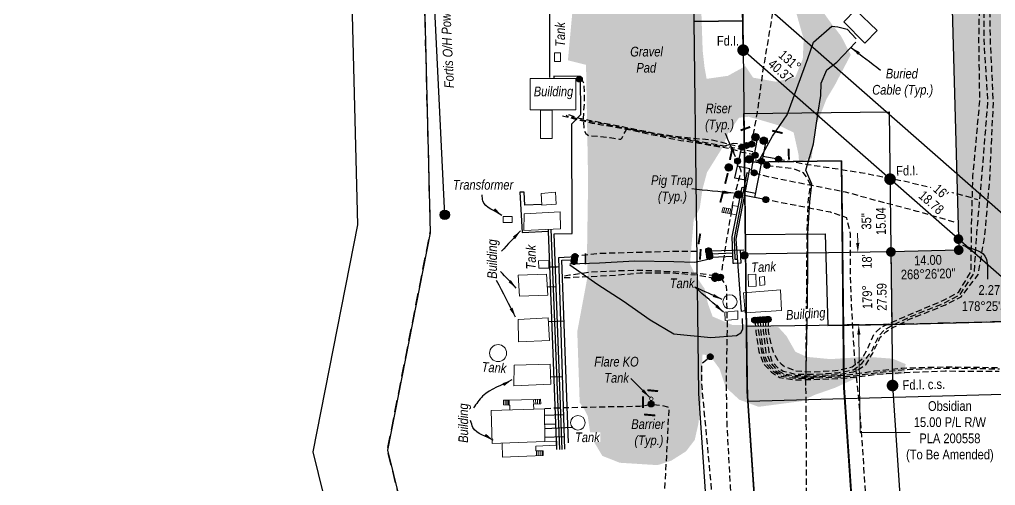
# Model space of a CAD drawing. Extents: x 622919 to 628952, y 5840458 to 5844880.
# Drawn here: x 623003 to 624010, y 5841657 to 5842138 of the extents above; entities that cross this region are included whole.
import ezdxf
from ezdxf.enums import TextEntityAlignment as Align

# ---------------------------------------------------------------- set-up
doc = ezdxf.new("R2010")
doc.units = 0
doc.header["$LTSCALE"] = 5
doc.header["$PDSIZE"] = 0.5
for name, pattern in [('0', [1, 1, 0]), ('foc-ACCESSROAD', [3.75, 2.5, -1.25]), ('POWERLINE5', [7.8, 2.4, -0.6, 0.6, -0.6, 0.6, -0.6, 2.4]), ('UG_PIPE', [1.875, 1.25, -0.625])]:
    doc.linetypes.add(name, pattern=pattern)
doc.layers.get('Defpoints').update_dxf_attribs({"color": 9})
for name, color, linetype in [('AS-CABLE', 224, 'foc-CABLE'), ('AS-PIPE-UG', 44, 'UG_PIPE'), ('AS-PIPE-UG-T', 44, 'Continuous'), ('AS-POWER', 104, 'foc-POWER'), ('AS-POWER-EXISTING', 72, 'POWERLINE5'), ('AS-POWER-T', 104, 'Continuous'), ('AS-ROADS', 254, 'Continuous'), ('AS-SYMBOL', 7, 'Continuous'), ('C-RW', 13, 'Continuous'), ('C-WS', 13, 'foc-ACCESSROAD'), ('L-BD', 7, 'Continuous'), ('L-BD1', 253, 'Continuous'), ('L-MON', 1, 'Continuous'), ('L-MON-T', 1, 'Continuous'), ('P-PROPOSED', 10, 'Continuous'), ('P-PROPOSED-H', 21, 'Continuous')]:
    doc.layers.add(name, color=color, linetype=linetype)
for name, color, linetype, lineweight in [('AS-GENERAL', 48, 'Continuous', 18), ('C-RW-T', 13, 'Continuous', 9), ('T-TEXT', 48, 'Continuous', 18)]:
    doc.layers.add(name, color=color, linetype=linetype, lineweight=lineweight)
doc.layers.add('AS-PIPE-AG', color=7, linetype='Continuous', true_color=0x7d00fa)
doc.styles.add('80CG', font='ARIALN.TTF', dxfattribs={"height": 10})
doc.styles.add('80L', font='ARIALN.TTF', dxfattribs={"height": 10})
doc.styles.add('foc-LtypeFont', font='ARIALN.TTF', dxfattribs={"height": 7.35})
doc.linetypes.add('foc-CABLE', pattern='A,2,-1,["C",foc-LtypeFont,S=0.2,R=0,X=-0.625,Y=-0.75],-1.24,8', length=12.24)
doc.linetypes.add('foc-POWER', pattern='A,6,-1,["P",foc-LtypeFont,S=0.2,R=0,X=-0.625,Y=-0.75],-1.24,4', length=12.24)
doc.dimstyles.new('Compass 5 000', dxfattribs={"dimscale": 5, "dimtxt": 9, "dimasz": 2, "dimexe": 0.2, "dimexo": 0.0625, "dimgap": 0.5, "dimtad": 0, "dimtih": 1, "dimtoh": 1, "dimzin": 0, "dimdsep": 46, "dimtxsty": '80CG', "dimcen": 0.1, "dimse1": 1, "dimse2": 1, "dimclrd": 256, "dimclrt": 256, "dimaunit": 1, "dimadec": 4, "dimazin": 0, "dimtfac": 0.06, "dimtofl": 0, "dimtmove": 0, "dimatfit": 1, "dimfxl": 0.2, "dimtolj": 1, "dimtzin": 0, "dimlwd": -1, "dimarcsym": 0})

# ---------------------------------------------------------------- blocks, each defined once
blk = doc.blocks.new('POWERPOLE')
h = blk.add_hatch(color=255)
edge = h.paths.add_edge_path()
edge.add_arc((0, 0), 0.96, 0, 360)
at = {"linetype": 'Continuous'}
for p, q in [((0.68, -0.68), (-0.68, 0.68)), ((-0.68, -0.68), (0.68, 0.68))]:
    blk.add_line(p, q, dxfattribs=at)
blk.add_circle((0, 0), 0.96, dxfattribs=at)
blk = doc.blocks.new('*D88')
at = {"layer": 'C-RW-T', "transparency": 16777216}
for p, q in [((623415, 5841603.2), (623458.4, 5841613.9)), ((623322.8, 5841580.5), (623313.1, 5841578.1))]:
    blk.add_line(p, q, dxfattribs=at)
for points in [[(623414.6, 5841604.8), (623415.4, 5841601.6), (623405.3, 5841600.8)], [(623322.4, 5841582.1), (623323.2, 5841578.8), (623332.5, 5841582.9)]]:
    blk.add_solid(points, dxfattribs=at)
at = {"layer": 'Defpoints', "color": 0, "transparency": 16777216}
for p in [(623400.8, 5841619.1), (623328, 5841601.2), (623332.5, 5841582.9)]:
    blk.add_point(p, dxfattribs=at)
at = {"layer": 'C-RW-T', "transparency": 16777216, "insert": (623497.5, 5841613.9), "char_height": 10, "attachment_point": 5, "style": '80CG'}
blk.add_mtext('\\A1;Obsidian\\P15.00 P/L R/W\\PPlan 892 3292\\PPLA 890473', dxfattribs=at)
blk = doc.blocks.new('PIG')
h = blk.add_hatch(color=255)
h.dxf.hatch_style = 1
edge = h.paths.add_edge_path()
edge.add_arc((0, 0), 0.85, 0, 360)
at = {"layer": 'AS-SYMBOL'}
h = blk.add_hatch(color=13, dxfattribs=at)
h.dxf.hatch_style = 1
h.paths.add_polyline_path([(-0.1, 0, 1), (-0.55, 0, 1)])
h = blk.add_hatch(color=13, dxfattribs=at)
h.dxf.hatch_style = 1
h.paths.add_polyline_path([(0.1, 0, 1), (0.55, 0, 1)])
at = {"layer": 'AS-SYMBOL', "color": 13}
for centre, radius in [((0, 0), 0.75), ((-0.33, 0), 0.225), ((0.33, 0), 0.225)]:
    blk.add_circle(centre, radius, dxfattribs=at)
blk = doc.blocks.new('RISER')
h = blk.add_hatch(color=255)
h.dxf.hatch_style = 1
edge = h.paths.add_edge_path()
edge.add_arc((0, 0), 0.7, 0, 360)
blk.add_hatch(color=13).paths.add_polyline_path([(0.58, -0.15), (-0.58, -0.15, 0.774597)])
at = {"color": 13}
blk.add_line((-0.58, -0.15), (0.58, -0.15), dxfattribs=at)
blk.add_circle((0, 0), 0.6, dxfattribs=at)
blk = doc.blocks.new('fdia')
at = {"color": 255, "const_width": 1}
blk.add_lwpolyline([(-0.5, 0, 1), (0.5, 0, 1)], format="xyb", close=True, dxfattribs=at)
blk = doc.blocks.new('Fdiaa')
blk.add_blockref('fdia', (0, 0))
blk = doc.blocks.new('fdib')
at = {"color": 1, "const_width": 1.6}
blk.add_lwpolyline([(-0.4, 0, 1), (0.4, 0, 1)], format="xyb", close=True, dxfattribs=at)
at = {"color": 1}
blk.add_circle((0, 0), 0.8, dxfattribs=at)
blk = doc.blocks.new('Fdibb')
blk.add_blockref('fdib', (0, 0))
blk = doc.blocks.new('fdicc')
for name in ['Fdibb', 'Fdiaa']:
    blk.add_blockref(name, (0, 0))
blk = doc.blocks.new('FDI')
blk.add_blockref('fdicc', (0, 0))
blk = doc.blocks.new('PLIA')
at = {"color": 255, "const_width": 1}
blk.add_lwpolyline([(-0.5, 0, 1), (0.5, 0, 1)], format="xyb", close=True, dxfattribs=at)
blk = doc.blocks.new('PLIAA')
blk.add_blockref('PLIA', (0, 0))
blk = doc.blocks.new('PLIB')
at = {"color": 1}
blk.add_circle((0, 0), 0.8, dxfattribs=at)
blk = doc.blocks.new('PLIBB')
blk.add_blockref('PLIB', (0, 0))
blk = doc.blocks.new('PLICC')
for name in ['PLIAA', 'PLIBB']:
    blk.add_blockref(name, (0, 0))
blk = doc.blocks.new('PLI')
blk.add_blockref('PLICC', (0, 0))

msp = doc.modelspace()

# ---------------------------------------------------------------- hatches: boundary and pattern name
at = {"layer": 'AS-ROADS'}
h = msp.add_hatch(color=256, dxfattribs=at)
h.dxf.hatch_style = 1
h.paths.add_polyline_path([(623712.231, 5841980.343), (623720.96, 5841994.365), (623728.13, 5842005.895), (623734.053, 5842020.852), (623745.247, 5842036.856), (623755.222, 5842037.791), (623769.873, 5842033.74), (623786.707, 5842028.755), (623801.67, 5842021.588), (623806.658, 5841999.152), (623807.281, 5841991.673), (623820.374, 5841994.789), (623822.244, 5842014.421), (623825.985, 5842031.559), (623835.649, 5842056.176), (623844.066, 5842070.199), (623860.641, 5842101.747), (623850.665, 5842121.067), (623841.002, 5842133.531), (623830.715, 5842147.865), (623826.35, 5842162.822), (623816.063, 5842175.598), (623782.055, 5842219.31), (623769.274, 5842242.058), (623739.347, 5842264.494), (623723.137, 5842278.205), (623672.578, 5842353.109), (623619.539, 5842434.546), (623528.457, 5842554.648), (623499.623, 5842546.754), (623581.405, 5842449.526), (623641.907, 5842355.992), (623664.168, 5842293.108), (623672.878, 5842250.54), (623676.749, 5842217.164), (623672.394, 5842183.787), (623650.282, 5842165.368), (623627.262, 5842154.323), (623605.163, 5842150.641), (623584.292, 5842150.334), (623573.549, 5842149.107), (623568.638, 5842096.028), (623587.361, 5842091.426), (623589.504, 5841971.651), (623588.34, 5841894.306), (623588.955, 5841873.103), (623578.316, 5841816.085), (623580.805, 5841742.727), (623585.248, 5841736.355), (623589.111, 5841728.824), (623592.07, 5841708.266), (623604.152, 5841687.827), (623622.121, 5841680.704), (623661.156, 5841678.227), (623675.407, 5841682.872), (623690.588, 5841692.472), (623699.572, 5841704.24), (623703.29, 5841720.653), (623706.697, 5841749.454), (623707.007, 5841777.015), (623707.627, 5841792.499), (623715.181, 5841791.275), (623725.094, 5841777.868), (623731.509, 5841758.826), (623745.504, 5841745.808), (623765.525, 5841738.425), (623809.521, 5841744.224), (623823.127, 5841750.636), (623844.315, 5841758.019), (623864.141, 5841767.151), (623876.776, 5841771.232), (623916.601, 5841772.293), (623917.223, 5841782.544), (623904.063, 5841788.086), (623889.794, 5841789.183), (623876.378, 5841790.037), (623839.567, 5841787.645), (623815.389, 5841789.983), (623803.495, 5841795.246), (623794.331, 5841811.423), (623785.947, 5841820.583), (623756.895, 5841823.117), (623738.371, 5841822.922), (623718.051, 5841831.584), (623713.372, 5841844.448), (623709.667, 5841860.43), (623700.698, 5841873.489), (623694.654, 5841885.963), (623698.515, 5841931.732), (623704.75, 5841943.261), (623707.555, 5841962.893)])
h.paths.add_polyline_path([(623711.847, 5842076.917), (623709.654, 5842089.126), (623707.775, 5842106.032), (623706.522, 5842142.347), (623706.522, 5842168.644), (623708.088, 5842224.056), (623708.715, 5842226.874), (623718.11, 5842230.944), (623733.456, 5842225.935), (623764.462, 5842199.637), (623786.385, 5842174.905), (623802.984, 5842149.86), (623812.066, 5842117.928), (623811.127, 5842097.579), (623803.297, 5842078.482), (623783.259, 5842073.99), (623759.764, 5842078.169), (623751.934, 5842090.065), (623733.77, 5842080.047)], flags=16)
at = {"layer": 'P-PROPOSED-H'}
h = msp.add_hatch(color=256, dxfattribs=at)
h.dxf.hatch_style = 1
h.paths.add_polyline_path([(623972.078, 5841900.194), (623902.108, 5841898.289), (623903.011, 5841823.312), (624049.076, 5841827.29), (624019.473, 5842908.377), (623944.51, 5842906.981)])

# ---------------------------------------------------------------- linework, layer by layer
at = {"layer": 'AS-CABLE', "flags": 128}
for points in [[(623764.828, 5841990.224), (623779.978, 5842017.619), (623794.923, 5842039.659), (623816.248, 5842097.799), (623822.043, 5842114.954), (623841.093, 5842131.244), (623847.443, 5842130.519), (623856.923, 5842128.289), (623866.253, 5842118.154)], [(623814.433, 5841760.404), (623815.963, 5841843.264), (623816.383, 5841886.989), (623816.318, 5841917.094), (623818.228, 5841950.024), (623820.498, 5841968.294), (623814.308, 5841982.829), (623822.153, 5842009.789), (623826.498, 5842040.434), (623829.848, 5842059.904), (623830.138, 5842072.369), (623836.008, 5842086.229), (623846.313, 5842094.134), (623865.758, 5842114.679)], [(623570.563, 5841885.929), (623601.378, 5841887.189), (623637.678, 5841889.149), (623678.043, 5841888.469), (623699.508, 5841887.869), (623717.778, 5841891.739)], [(623570.628, 5841885.019), (623599.523, 5841864.809), (623625.738, 5841847.954), (623653.393, 5841828.199), (623678.068, 5841813.764), (623716.223, 5841809.919), (623742.723, 5841812.189), (623747.058, 5841814.634), (623749.303, 5841818.639), (623748.888, 5841829.454)]]:
    msp.add_lwpolyline(points, dxfattribs=at)
at = {"layer": 'AS-GENERAL', "flags": 128}
for points in [[(623853.59, 5842135.632), (623865.536, 5842148.044), (623887.777, 5842126.833), (623875.203, 5842113.635), (623853.59, 5842135.632)], [(623541.05, 5841958.524), (623541.888, 5841946.711), (623556.471, 5841947.633), (623555.717, 5841959.865), (623541.05, 5841958.524)], [(623727.39, 5841939.448), (623728.786, 5841944.247)], [(623738.211, 5841942.587), (623729.985, 5841943.898), (623728.786, 5841944.247)], [(623729.325, 5841938.942), (623730.705, 5841943.689)], [(623731.315, 5841938.625), (623732.722, 5841943.462)], [(623733.305, 5841938.308), (623734.711, 5841943.145)], [(623735.295, 5841937.991), (623736.701, 5841942.828)], [(623744.553, 5841945.246), (623739.005, 5841946.372), (623737.2, 5841937.687), (623742.756, 5841936.54)], [(623523.414, 5841937.614), (623523.082, 5841920.3), (623561.018, 5841922.172), (623560.706, 5841939.807), (623523.414, 5841937.614)], [(623737.425, 5841937.651), (623728.89, 5841939.012), (623727.39, 5841939.448)], [(623548.813, 5841889.348), (623548.894, 5841881.591), (623538.493, 5841881.431), (623538.253, 5841889.108), (623548.813, 5841889.348)], [(623517.46, 5841874.35), (623546.624, 5841875.281), (623547.762, 5841853.778), (623518.701, 5841852.641), (623517.46, 5841874.35)], [(623755.145, 5841862.689), (623762.939, 5841862.881), (623762.651, 5841875.193), (623754.568, 5841874.905), (623755.145, 5841862.689)], [(623766.458, 5841872.37), (623766.7, 5841863.8), (623772.073, 5841864.223), (623771.711, 5841872.852), (623766.458, 5841872.37)], [(623751.589, 5841835.441), (623789.308, 5841837.942), (623787.961, 5841859.007), (623749.953, 5841856.218), (623751.589, 5841835.441)], [(623730.582, 5841836.074), (623731.067, 5841827.646), (623744.169, 5841828.98), (623743.926, 5841837.347), (623730.582, 5841836.074)], [(623517.369, 5841828.463), (623517.576, 5841805.65), (623549.528, 5841806.79), (623548.387, 5841830.434), (623517.369, 5841828.463)], [(623513.082, 5841781.337), (623512.77, 5841760.253), (623551.005, 5841761.811), (623550.382, 5841782.583), (623513.082, 5841781.337)], [(623508.612, 5841739.726), (623508.653, 5841740.246), (623507.745, 5841740.209), (623502.156, 5841740.36), (623502.074, 5841745.429), (623507.745, 5841745.135), (623533.9, 5841745.945), (623540.497, 5841746.257), (623540.589, 5841741.341)], [(623503.867, 5841740.314), (623503.822, 5841745.339)], [(623505.602, 5841740.267), (623505.5, 5841745.252)], [(623507.048, 5841740.228), (623506.974, 5841745.175)], [(623507.942, 5841740.217), (623507.941, 5841745.141)], [(623533.404, 5841741.019), (623533.172, 5841745.911)], [(623540.589, 5841741.341), (623533.241, 5841741.101), (623533.394, 5841736.013)], [(623535.401, 5841741.113), (623535.169, 5841746.005)], [(623537.398, 5841741.208), (623537.166, 5841746.1)], [(623539.395, 5841741.302), (623539.163, 5841746.194)], [(623489.315, 5841734.686), (623544.55, 5841736.349), (623544.717, 5841702.589), (623490.313, 5841700.427), (623489.315, 5841734.686)], [(623508.612, 5841739.726), (623508.746, 5841735.271)], [(623500.736, 5841700.841), (623501.056, 5841686.357), (623543.081, 5841688.348), (623543.055, 5841693.026), (623535.422, 5841692.92), (623535.369, 5841697.918), (623557.205, 5841698.714), (623557.043, 5841702.881), (623544.717, 5841702.589)], [(623536.058, 5841692.929), (623536.086, 5841688.016)], [(623538.057, 5841692.957), (623538.084, 5841688.111)], [(623540.056, 5841692.985), (623540.083, 5841688.206)], [(623542.055, 5841693.012), (623542.082, 5841688.3)], [(623543.055, 5841693.026), (623543.081, 5841688.348)]]:
    msp.add_lwpolyline(points, dxfattribs=at)
for points in [[(623554.932, 5842103.621), (623561.103, 5842103.621), (623561.103, 5842094.757), (623554.932, 5842094.757)], [(623529.73, 5842077.462), (623576.967, 5842077.462), (623576.967, 5842044.834), (623529.73, 5842044.834)], [(623540.391, 5842044.475), (623552.368, 5842044.475), (623552.368, 5842015.387), (623540.391, 5842015.387)], [(623501.961, 5841934.78), (623510.947, 5841934.78), (623510.947, 5841928.689), (623501.961, 5841928.689)]]:
    msp.add_lwpolyline(points, close=True, dxfattribs=at)
at = {"layer": 'AS-GENERAL', "const_width": 1.999, "flags": 128}
for points in [[(623746.967, 5842023.767), (623756.828, 5842027.32)], [(623779.531, 5842023.424), (623790.309, 5842020.902)], [(623738.367, 5842004.71), (623735.844, 5841993.248)], [(623796.386, 5842004.856), (623796.845, 5841993.394)], [(623733.78, 5841979.724), (623730.914, 5841968.606)], [(623729.079, 5841961.385), (623725.983, 5841949.351)], [(623705.277, 5841917.296), (623703.437, 5841906.259)], [(623705.737, 5841901.315), (623704.932, 5841890.393)], [(623586.772, 5841896.953), (623586.772, 5841885.442)], [(623646.214, 5841737.28), (623646.16, 5841749.33)], [(623650.714, 5841755.649), (623661.804, 5841754.578)], [(623647.285, 5841730.532), (623658.965, 5841729.461)]]:
    msp.add_lwpolyline(points, dxfattribs=at)
at = {"layer": 'AS-GENERAL'}
for centre, radius in [((623735.87, 5841846.807), 7.339), ((623496.561, 5841793.904), 8.782), ((623654.735, 5841746.776), 1.89), ((623578.935, 5841721.943), 7.489)]:
    msp.add_circle(centre, radius, dxfattribs=at)
at = {"layer": 'AS-PIPE-AG', "flags": 128}
for points in [[(623555.627, 5842214.377), (623555.355, 5842199.344), (623549.622, 5842199.495), (623549.639, 5842078.413)], [(623572.768, 5842030.486), (623581.887, 5842040.21), (623581.701, 5842079.447), (623554.254, 5842079.664), (623554.254, 5842077.462)], [(623562.616, 5841694.546), (623554.294, 5841916.93), (623573.14, 5841917.217), (623572.768, 5842030.486)], [(623763.538, 5842013.156), (623757.836, 5841982.589), (623756.259, 5841982.899)], [(623747.712, 5842006.251), (623740.751, 5841974.879), (623754.166, 5841972.244)], [(623772.561, 5842011.05), (623768.478, 5841989.706), (623759.477, 5841991.385)], [(623769.878, 5841997.027), (623787.388, 5841994.096)], [(623751.422, 5841837.553), (623747.811, 5841836.884), (623742.222, 5841911.438), (623756.462, 5841983.936)], [(623756.462, 5841983.936), (623743.404, 5841986.834)], [(623761.503, 5841954.313), (623768.478, 5841989.706)], [(623755.562, 5841979.352), (623753.288, 5841979.773), (623740.132, 5841912.552), (623741.095, 5841890.669), (623743.764, 5841890.87)], [(623746.342, 5841900.033), (623747.124, 5841886.63), (623740.197, 5841886.246), (623739.299, 5841886.246), (623738.072, 5841913.842), (623748.65, 5841965.097), (623752.609, 5841964.319)], [(623541.85, 5841947.242), (623524.193, 5841946.454), (623523.355, 5841960.026), (623519.164, 5841959.943), (623521.511, 5841918.22), (623548.601, 5841919.718)], [(623773.565, 5841951.939), (623751.046, 5841956.362)], [(623762.36, 5841958.663), (623751.902, 5841960.717)], [(623557.38, 5841694.238), (623548.597, 5841919.823), (623548.512, 5841921.555)], [(623550.899, 5841921.673), (623559.997, 5841694.239)], [(623576.676, 5841893.176), (623559.092, 5841892.367), (623565.119, 5841694.726)], [(623750.32, 5841900.147), (623715.789, 5841899.162)], [(623716.772, 5841896.456), (623738.801, 5841897.436)], [(623716.838, 5841893.044), (623738.953, 5841894.027)], [(623548.881, 5841882.788), (623557.618, 5841883.028), (623559.375, 5841883.081)], [(623569.346, 5841701.174), (623562.397, 5841889.654), (623574.465, 5841890.213)], [(623547.317, 5841862.2), (623556.329, 5841862.537)], [(623548.58, 5841826.445), (623564.705, 5841827.039)], [(623550.784, 5841769.205), (623562.837, 5841769.573)], [(623544.583, 5841729.781), (623564.032, 5841730.374)], [(623545.159, 5841720.43), (623556.348, 5841720.731)], [(623573.319, 5841716.989), (623544.651, 5841715.807)], [(623544.695, 5841706.966), (623564.509, 5841707.789)]]:
    msp.add_lwpolyline(points, dxfattribs=at)
at = {"layer": 'AS-PIPE-UG', "flags": 128}
for points in [[(623769.818, 5841827.989), (623770.308, 5841816.449), (623773.078, 5841794.524), (623777.358, 5841784.824), (623783.153, 5841777.414), (623790.708, 5841772.844), (623803.023, 5841770.604), (623821.773, 5841770.554), (623847.938, 5841771.794), (623863.608, 5841774.659), (623868.603, 5841776.949), (623876.303, 5841781.919), (623883.338, 5841793.789), (623891.128, 5841810.224), (623896.948, 5841815.704), (623904.233, 5841820.309), (623922.093, 5841829.269), (623958.328, 5841843.634), (623974.483, 5841851.774), (623992.343, 5841874.969), (623999.123, 5841915.234), (624004.253, 5841973.724), (624007.923, 5842052.559), (624004.898, 5842116.099), (624003.143, 5842218.064), (624003.428, 5842310.839), (624001.273, 5842404.349), (623994.143, 5842462.994), (623991.179, 5842572.236)], [(623772.383, 5841828.164), (623772.713, 5841816.409), (623776.238, 5841794.674), (623779.183, 5841785.674), (623784.563, 5841779.239), (623790.978, 5841775.279), (623803.063, 5841772.289), (623821.738, 5841772.029), (623847.718, 5841773.579), (623863.428, 5841776.769), (623872.003, 5841783.144), (623881.768, 5841794.754), (623889.518, 5841811.479), (623895.353, 5841817.949), (623903.493, 5841822.504), (623921.558, 5841831.134), (623957.268, 5841845.729), (623973.248, 5841853.954), (623988.193, 5841876.899), (623990.863, 5841917.969), (623996.058, 5841976.024), (624002.283, 5842054.249), (623998.258, 5842117.394), (623998.163, 5842218.109), (624000.193, 5842311.469), (623998.798, 5842404.209), (623992.028, 5842463.684), (623989.16, 5842572.181)], [(623775.323, 5841828.169), (623775.328, 5841816.739), (623778.693, 5841800.484), (623780.393, 5841795.024), (623785.028, 5841786.809), (623788.653, 5841782.904), (623792.148, 5841780.164), (623803.648, 5841775.764), (623821.838, 5841774.394), (623847.873, 5841776.119), (623862.163, 5841779.654), (623872.213, 5841787.489), (623878.713, 5841799.814), (623884.773, 5841813.744), (623891.498, 5841820.094), (623901.643, 5841825.099), (623919.853, 5841832.979), (623955.638, 5841848.089), (623972.198, 5841856.944), (623985.073, 5841878.424), (623985.163, 5841919.079), (623986.808, 5841976.364), (623993.883, 5842053.944), (623992.953, 5842118.364), (623994.818, 5842218.809), (623997.063, 5842310.434), (623996.363, 5842404.669), (623990.288, 5842463.404), (623987.525, 5842572.136)], [(623758.393, 5842009.679), (623759.023, 5842013.789), (623764.313, 5842042.289), (623770.318, 5842086.339), (623780.398, 5842145.684), (623792.548, 5842212.234), (623813.563, 5842320.829)], [(623580.493, 5842076.689), (623580.658, 5842076.634), (623583.308, 5842075.674), (623584.663, 5842072.929), (623585.148, 5842070.639), (623585.448, 5842057.719), (623585.388, 5842050.964), (623584.628, 5842041.844), (623584.523, 5842035.754), (623585.438, 5842023.289), (623587.128, 5842020.414), (623589.943, 5842018.429), (623599.593, 5842017.829), (623612.193, 5842016.349), (623621.983, 5842014.694), (623623.413, 5842014.749), (623624.598, 5842016.029), (623627.633, 5842022.159), (623629.608, 5842025.394), (623632.293, 5842025.199), (623636.848, 5842024.389), (623667.628, 5842019.339), (623685.353, 5842017.084), (623717.603, 5842013.889), (623747.878, 5842006.579)], [(623761.793, 5841998.054), (623748.478, 5842001.019), (623735.238, 5842005.004), (623715.153, 5842008.159), (623703.748, 5842010.349), (623685.058, 5842013.109), (623667.038, 5842016.624), (623624.173, 5842025.769), (623594.153, 5842030.774), (623587.403, 5842032.394), (623563.178, 5842038.544)], [(623752.983, 5842008.144), (623750.573, 5842008.949), (623739.168, 5842010.224), (623728.808, 5842006.969), (623715.243, 5842008.884), (623704.033, 5842011.239), (623685.653, 5842015.149), (623667.558, 5842017.944), (623624.678, 5842026.454), (623593.918, 5842032.309), (623588.638, 5842033.324), (623580.198, 5842035.009), (623575.173, 5842036.599), (623567.758, 5842038.339), (623566.778, 5842039.439)], [(623768.248, 5841991.904), (623760.403, 5841993.449), (623757.948, 5841993.789), (623759.768, 5842001.604), (623748.643, 5842003.989), (623734.753, 5842006.469), (623715.418, 5842010.134), (623685.513, 5842016.104), (623667.288, 5842018.709), (623624.858, 5842027.334), (623594.138, 5842033.284), (623580.613, 5842036.024), (623568.288, 5842040.159)], [(623785.988, 5841994.074), (623816.098, 5841988.699), (623870.303, 5841980.434), (623915.243, 5841971.569), (623947.388, 5841964.069), (623975.938, 5841956.994), (623991.358, 5841952.439)], [(623774.313, 5841987.564), (623801.758, 5841984.344), (623811.073, 5841980.389), (623815.198, 5841975.044), (623818.768, 5841967.874), (623816.453, 5841949.794), (623815.218, 5841917.669), (623815.073, 5841886.914), (623814.738, 5841843.094), (623814.033, 5841760.284), (623814.468, 5841713.684), (623814.648, 5841658.069), (623814.443, 5841610.374), (623813.573, 5841541.644), (623811.898, 5841462.419), (623809.438, 5841408.719), (623806.523, 5841391.139), (623793.618, 5841371.429), (623766.503, 5841357.324), (623725.823, 5841339.019), (623669.323, 5841338.924), (623605.618, 5841347.344), (623553.513, 5841358.354), (623505.983, 5841384.879)], [(623727.778, 5841879.424), (623729.203, 5841888.844), (623731.913, 5841905.914), (623740.173, 5841955.474), (623747.013, 5841978.824), (623747.633, 5841981.779), (623743.943, 5841990.649)], [(623760.993, 5841979.984), (623775.083, 5841976.129), (623807.948, 5841969.539), (623854.923, 5841960.349), (623882.068, 5841952.869), (623928.963, 5841940.519), (623970.193, 5841928.484)], [(623277.613, 5841060.122), (623340.138, 5841122.954), (623451.733, 5841239.929), (623493.438, 5841280.869), (623521.348, 5841290.479), (623557.933, 5841289.769), (623613.173, 5841289.654), (623707.498, 5841292.249), (623815.258, 5841294.764), (623879.198, 5841297.429), (623890.988, 5841302.004), (623896.678, 5841321.954), (623894.528, 5841355.334), (623892.198, 5841399.994), (623886.883, 5841475.909), (623872.798, 5841698.739), (623869.448, 5841741.709), (623864.558, 5841791.804), (623861.873, 5841835.909), (623860.433, 5841872.379), (623860.493, 5841916.724), (623856.553, 5841933.464), (623839.568, 5841939.249), (623773.003, 5841952.134)], [(623701.738, 5841898.649), (623678.088, 5841898.724), (623638.938, 5841897.624), (623602.403, 5841896.684), (623575.948, 5841893.699)], [(623720.693, 5841873.459), (623703.453, 5841875.999), (623677.643, 5841877.774), (623643.983, 5841879.124), (623621.588, 5841878.759), (623590.433, 5841877.149), (623570.193, 5841874.164), (623563.243, 5841872.944)], [(623720.333, 5841870.769), (623702.863, 5841874.159), (623677.103, 5841876.354), (623643.083, 5841876.259), (623620.618, 5841874.299), (623590.073, 5841872.539), (623570.748, 5841871.649), (623563.363, 5841871.384)], [(623726.283, 5841872.049), (623732.108, 5841863.094), (623733.053, 5841820.699), (623731.918, 5841765.134), (623732.598, 5841722.384), (623736.248, 5841655.549), (623742.403, 5841582.784), (623749.478, 5841491.334), (623752.353, 5841443.424)], [(623761.623, 5841827.389), (623762.693, 5841815.969), (623765.813, 5841795.409), (623770.603, 5841782.699), (623778.983, 5841774.249), (623787.533, 5841768.544), (623803.018, 5841766.219), (623821.868, 5841766.764), (623847.283, 5841767.574), (623864.673, 5841769.079), (623886.623, 5841771.894), (623912.998, 5841773.784), (623958.048, 5841775.449), (624013.853, 5841775.079)], [(623764.428, 5841827.479), (623765.358, 5841815.769), (623768.548, 5841795.414), (623772.523, 5841783.624), (623780.433, 5841775.084), (623788.703, 5841770.129), (623803.113, 5841767.869), (623821.863, 5841768.144), (623847.588, 5841769.214), (623864.233, 5841770.539), (623886.118, 5841773.599), (623913.458, 5841776.754), (623957.258, 5841778.389), (624014.073, 5841777.644)], [(623767.048, 5841827.464), (623767.653, 5841816.309), (623770.078, 5841795.074), (623774.618, 5841784.044), (623781.633, 5841776.399), (623789.528, 5841771.574), (623803.043, 5841769.399), (623821.988, 5841769.374), (623847.628, 5841770.694), (623864.068, 5841772.349), (623885.163, 5841775.519), (623913.478, 5841778.394), (623957.688, 5841779.729), (624014.548, 5841779.009)], [(623325.556, 5841012.26), (623330.343, 5841016.974), (623456.918, 5841143.379), (623552.248, 5841236.369), (623598.988, 5841286.619), (623665.958, 5841352.749), (623718.123, 5841405.179), (623728.858, 5841428.239), (623728.283, 5841458.404), (623723.823, 5841530.119), (623717.933, 5841643.244), (623711.938, 5841707.799), (623706.833, 5841762.539), (623706.988, 5841783.409), (623715.648, 5841790.079), (623715.613, 5841790.124)], [(623544.688, 5841736.864), (623565.553, 5841737.709), (623603.328, 5841738.474), (623643.003, 5841739.159), (623655.243, 5841741.184), (623666.228, 5841739.859), (623671.418, 5841738.549), (623672.793, 5841737.929), (623672.918, 5841734.909), (623672.258, 5841727.894), (623670.368, 5841687.329), (623668.763, 5841659.989), (623666.668, 5841625.624), (623666.513, 5841614.734)]]:
    msp.add_lwpolyline(points, dxfattribs=at)
at = {"layer": 'AS-PIPE-UG-T', "flags": 128}
for points in [[(623747.878, 5842006.579), (623748.373, 5842006.419)], [(623758.393, 5842009.679), (623758.348, 5842009.494)], [(623743.943, 5841990.649), (623743.818, 5841992.089)], [(623761.793, 5841998.054), (623762.058, 5841998.014)], [(623768.248, 5841991.904), (623768.503, 5841991.924)], [(623774.313, 5841987.564), (623774.133, 5841987.519)], [(623760.993, 5841979.984), (623760.958, 5841979.964)], [(623761.623, 5841827.389), (623761.448, 5841827.819)], [(623764.428, 5841827.479), (623764.463, 5841827.854)], [(623767.048, 5841827.464), (623767.048, 5841827.464), (623766.953, 5841828.234)], [(623769.818, 5841827.989), (623769.863, 5841828.304)], [(623772.383, 5841828.164), (623772.573, 5841828.369)], [(623775.323, 5841828.169), (623775.338, 5841828.714)]]:
    msp.add_lwpolyline(points, dxfattribs=at)
at = {"layer": 'AS-POWER', "flags": 128}
msp.add_lwpolyline([(623441.513, 5841936.659), (623414.328, 5842494.614), (623333.293, 5842523.644), (623129.754, 5842716.91)], dxfattribs=at)
at = {"layer": 'C-RW', "flags": 128}
for points in [[(623554.729, 5842899.721), (623452.652, 5842716.179), (623745.752, 5842410.114), (623749.073, 5842136.764), (623699.08, 5842136.067), (623695.719, 5842389.662), (623390.677, 5842708.196), (623496.656, 5842898.639)], [(623058.152, 5842651.975), (623416.753, 5842311.469), (623426.395, 5841918.02), (623382.378, 5841693.799), (623437.563, 5841470.299), (623554.743, 5841376.664), (623778.928, 5841382.996), (623753.778, 5841754.424), (623750.878, 5841991.09), (623850.996, 5841992.197), (623853.892, 5841758.265), (623883.994, 5841310.777), (623786.426, 5841308.048), (623528.985, 5841301.386), (623370.818, 5841427.659), (623305.623, 5841691.944), (623351.633, 5841926.314), (623342.678, 5842278.519), (623002.504, 5842601.507)], [(624378.529, 5841554.531), (623749.444, 5842106.641), (623748.617, 5842173.869), (624413.752, 5841590.119)], [(623755.041, 5840999.313), (623703.777, 5841752.339), (623699.08, 5842136.067), (623749.073, 5842136.764), (623753.778, 5841754.424), (623805.087, 5841001.098)], [(623750.433, 5842041.129), (623900.368, 5842042.744), (623903.768, 5841760.409), (623937.263, 5841262.244), (623511.953, 5841250.994), (623309.248, 5841047.852)], [(623246.776, 5841090.908), (623405.72, 5841250.118), (623454.577, 5841299.448), (623883.994, 5841310.777), (623853.598, 5841758.349), (623850.996, 5841992.197), (623750.878, 5841991.09), (623750.253, 5842041.068), (623750.878, 5841991.09)], [(624483.586, 5841660.679), (624369.74, 5841760.94), (623754.553, 5841743.799), (623751.815, 5841916.123), (623834.341, 5841917.035), (623836.984, 5841822.503), (623903.011, 5841823.312), (624397.164, 5841836.69), (624536.415, 5841714.056)], [(623902.108, 5841898.288), (623752.136, 5841895.905)], [(623903.011, 5841823.312), (623752.957, 5841821.473)]]:
    msp.add_lwpolyline(points, dxfattribs=at)
at = {"layer": 'C-RW-T'}
for p, q in [((623867.826, 5841907.664), (623867.703, 5841917.664)), ((623868.987, 5841812.894), (623870.224, 5841711.983)), ((623870.224, 5841711.983), (623922.147, 5841711.983))]:
    msp.add_line(p, q, dxfattribs=at)
for points in [[(623869.492, 5841907.685), (623866.159, 5841907.644), (623867.948, 5841897.665)], [(623870.654, 5841812.915), (623867.321, 5841812.874), (623868.865, 5841822.894)]]:
    msp.add_solid(points, dxfattribs=at)
at = {"layer": 'C-WS', "flags": 128}
msp.add_lwpolyline([(623298.438, 5842423.969), (623532.508, 5842632.539), (623728.483, 5842428.049), (624171.598, 5842440.284), (624188.558, 5841830.989), (623903.011, 5841823.312), (623852.88, 5841822.905), (623853.598, 5841758.349), (623879.103, 5841385.164), (623554.743, 5841376.664), (623437.563, 5841470.299), (623382.378, 5841693.799), (623426.773, 5841919.949), (623416.753, 5842311.469), (623298.438, 5842423.969)], close=True, dxfattribs=at)

# ---------------------------------------------------------------- block references
at = {"layer": 'AS-POWER-EXISTING', "color": 2, "xscale": 4.9982219, "yscale": 4.9982219, "zscale": 4.9982219}
msp.add_blockref('POWERPOLE', (623441.513, 5841936.659), dxfattribs=at)
at = {"layer": 'AS-SYMBOL', "color": 2}
for name, p, xscale, yscale, zscale in [('RISER', (623758.348, 5842009.494), 4.9982219, 4.9982219, 4.9982219), ('PIG', (623762.368, 5842016.689), 4.998179850000016, 4.998179850000016, 4.998179850000016), ('PIG', (623770.848, 5842013.109), 4.998179850000016, 4.998179850000016, 4.998179850000016), ('RISER', (623748.373, 5842006.419), 4.9982219, 4.9982219, 4.9982219), ('RISER', (623752.968, 5842008.104), 4.9982219, 4.9982219, 4.9982219), ('RISER', (623743.818, 5841992.089), 4.9982219, 4.9982219, 4.9982219), ('PIG', (623755.598, 5841993.934), 4.998179850000016, 4.998179850000016, 4.998179850000016), ('RISER', (623762.058, 5841998.014), 4.9982219, 4.9982219, 4.9982219), ('RISER', (623768.503, 5841991.924), 4.9982219, 4.9982219, 4.9982219), ('RISER', (623785.988, 5841994.099), 4.9982219, 4.9982219, 4.9982219), ('PIG', (623734.618, 5841985.499), 4.998179850000016, 4.998179850000016, 4.998179850000016), ('RISER', (623760.958, 5841979.964), 4.9982219, 4.9982219, 4.9982219), ('RISER', (623774.133, 5841987.519), 4.9982219, 4.9982219, 4.9982219), ('PIG', (623744.763, 5841957.514), 4.998179850000016, 4.998179850000016, 4.998179850000016), ('RISER', (623772.853, 5841952.294), 4.9982219, 4.9982219, 4.9982219), ('RISER', (623713.888, 5841899.544), 4.9982219, 4.9982219, 4.9982219), ('RISER', (623575.008, 5841888.259), 4.9982219, 4.9982219, 4.9982219), ('RISER', (623575.338, 5841890.939), 4.9982219, 4.9982219, 4.9982219), ('RISER', (623575.948, 5841893.679), 4.9982219, 4.9982219, 4.9982219), ('RISER', (623714.623, 5841896.509), 4.9982219, 4.9982219, 4.9982219), ('RISER', (623714.988, 5841893.579), 4.9982219, 4.9982219, 4.9982219), ('RISER', (623720.343, 5841870.774), 4.9982219, 4.9982219, 4.9982219), ('RISER', (623720.983, 5841873.459), 4.9982219, 4.9982219, 4.9982219), ('RISER', (623724.528, 5841871.599), 4.9982219, 4.9982219, 4.9982219), ('RISER', (623726.268, 5841872.209), 4.9982219, 4.9982219, 4.9982219), ('RISER', (623761.448, 5841827.819), 4.9982219, 4.9982219, 4.9982219), ('RISER', (623764.463, 5841827.854), 4.9982219, 4.9982219, 4.9982219), ('RISER', (623766.953, 5841828.234), 4.9982219, 4.9982219, 4.9982219), ('RISER', (623769.863, 5841828.304), 4.9982219, 4.9982219, 4.9982219), ('RISER', (623772.573, 5841828.369), 4.9982219, 4.9982219, 4.9982219), ('RISER', (623775.338, 5841828.714), 4.9982219, 4.9982219, 4.9982219), ('RISER', (623654.453, 5841741.319), 4.9982219, 4.9982219, 4.9982219)]:
    msp.add_blockref(name, p, dxfattribs=dict(at, xscale=xscale, yscale=yscale, zscale=zscale))
at = {"layer": 'AS-SYMBOL'}
for name, p, xscale, yscale, zscale in [('PIG', (623744.868, 5841957.464), 4.998179850000016, 4.998179850000016, 4.998179850000016), ('RISER', (623772.953, 5841952.244), 4.9982219, 4.9982219, 4.9982219), ('RISER', (623715.613, 5841790.124), 4.9982219, 4.9982219, 4.9982219)]:
    msp.add_blockref(name, p, dxfattribs=dict(at, xscale=xscale, yscale=yscale, zscale=zscale))
at = {"layer": 'L-MON', "xscale": 4.9982219, "yscale": 4.9982219, "zscale": 4.9982219}
for name, p in [('FDI', (623749.548, 5842106.549)), ('FDI', (623901.208, 5841973.404)), ('PLI', (623971.768, 5841911.52)), ('PLI', (623902.108, 5841898.288)), ('PLI', (623972.078, 5841900.194)), ('FDI', (623903.768, 5841760.409))]:
    msp.add_blockref(name, p, dxfattribs=at)

# ---------------------------------------------------------------- texts
at = {"layer": 'AS-CABLE', "linetype": '0', "insert": (623879.651, 5842087.301), "char_height": 9.99272, "attachment_point": 1, "style": '80L'}
msp.add_mtext_dynamic_manual_height_columns('\\pi17.196;{\\fArial Narrow|b0|i1|c0|p34;Buried \\P\\pi3.1305;Cable (Typ.)}', width=67.5397, gutter_width=100, heights=[0], dxfattribs=at)
at = {"layer": 'AS-GENERAL', "insert": (623595.53, 5841790.02), "char_height": 9.99636, "attachment_point": 1, "style": '80L'}
msp.add_mtext_dynamic_manual_height_columns('\\pi0.33449;{\\fArial Narrow|b0|i1|c0|p34;Flare KO\\P\\pi10.617;Tank}', width=45.87763, gutter_width=50, heights=[0], dxfattribs=at)
at = {"layer": 'AS-POWER-T', "insert": (623441.236, 5842067.064), "char_height": 9.99272, "attachment_point": 1, "rotation": 92.789392, "style": '80L'}
msp.add_mtext_dynamic_manual_height_columns('{\\fArial Narrow|b0|i1|c0|p34;Fortis O/H Power Line}', width=128.45492, gutter_width=50, heights=[0], dxfattribs=at)
at = {"layer": 'C-RW-T', "insert": (623962.966, 5841712.727), "char_height": 10, "attachment_point": 5, "style": '80CG'}
msp.add_mtext('\\A1;Obsidian\\P15.00 P/L R/W\\PPLA 200558\\P(To Be Amended)', dxfattribs=at)
at = {"layer": 'L-BD', "color": 2, "style": '80L'}
for s, rotation, p in [('131°', 318.7285, (623797.768, 5842095.818)), ('40.37', 318.7285, (623788.371, 5842085.112)), ('18.78', 318.7285, (623943.799, 5841949.368)), ('15.04', 90.6899, (623891.752, 5841930.078)), ("35''", 90.6899, (623876.758, 5841929.897)), ("18'", 90.6899, (623877.329, 5841888.431)), ('179°', 90.6899, (623877.676, 5841851.69)), ('27.59', 90.6899, (623892.67, 5841851.871))]:
    msp.add_text(s, height=9.9964, rotation=rotation, dxfattribs=at).set_placement(p, align=Align.MIDDLE)
at = {"layer": 'L-BD1', "color": 2, "style": '80L'}
for s, height, p in [('14.00', 9.9964, (623940.343, 5841889.829)), ("268°26'20''", 9.99644, (623940.731, 5841875.59))]:
    msp.add_text(s, height=height, rotation=1.5607, dxfattribs=at).set_placement(p, align=Align.MIDDLE)
at = {"layer": 'L-BD1', "color": 2, "insert": (624003.685, 5841863.997), "char_height": 9.99644, "width": 26.18965, "attachment_point": 2, "style": '80L'}
msp.add_mtext("2.27 178°25'55''", dxfattribs=at)
at = {"layer": 'L-MON-T', "insert": (623722.467, 5842121.265), "char_height": 9.9964, "width": 22.03623, "attachment_point": 1, "style": '80L'}
msp.add_mtext('Fd.I.', dxfattribs=at)
at = {"layer": 'L-MON-T', "char_height": 9.9964, "attachment_point": 1, "style": '80L'}
for s, insert, width, rotation in [('Fd.I.', (623907.391, 5841986.986), 22.03623, 1.560662), ('Fd.I. c.s.', (623913.987, 5841765.812), 43.04512, 1.59604)]:
    msp.add_mtext(s, dxfattribs=dict(at, insert=insert, width=width, rotation=rotation))
at = {"layer": 'T-TEXT', "char_height": 9.99636, "attachment_point": 1, "style": '80L', "bg_fill": 1, "box_fill_scale": 1, "bg_fill_color": 254, "bg_fill_transparency": 0}
for s, width, insert in [('\\pi4.8891;{\\fArial Narrow|b0|i1|c0|p34;Gravel \\P\\pi11.251;Pad}', 42.88353, (623628.071, 5842110.031)), ('{\\fArial Narrow|b0|i1|c0|p34;Tank}', 26.17776, (623673.819, 5841870.904))]:
    msp.add_mtext_dynamic_manual_height_columns(s, width=width, gutter_width=50, heights=[0], dxfattribs=dict(at, insert=insert))
at = {"layer": 'T-TEXT', "char_height": 9.99636, "attachment_point": 1, "style": '80L'}
for s, width, gutter_width, insert in [('\\pi1.0952;{\\fArial Narrow|b0|i1|c0|p34;Riser\\P\\pi0.53946;(Typ.)}', 29.34966, 100, (623709.751, 5842051.469)), ('\\pi0.32614;{\\fArial Narrow|b0|i1|c0|p34;Pig Trap\\P\\pi7.4313;(Typ.)}', 43.13341, 100, (623654.149, 5841977.294)), ('\\pi-10.186;{\\fArial Narrow|b0|i1|c0|p34;Barrier\\P\\pi-6.8964;(Typ.)}', 14.47792, 50, (623644.234, 5841725.561))]:
    msp.add_mtext_dynamic_manual_height_columns(s, width=width, gutter_width=gutter_width, heights=[0], dxfattribs=dict(at, insert=insert))

# ---------------------------------------------------------------- dimensions: what is measured, and where the dimension line sits
at = {"layer": 'C-RW-T'}
dim = msp.add_linear_dim(base=(623332.535, 5841582.852), p1=(623400.818, 5841619.12), p2=(623328.018, 5841601.161), angle=193.857312, text='Obsidian\\P15.00 P/L R/W\\PPlan 892 3292\\PPLA 890473', dimstyle='Compass 5 000', dxfattribs=at)
dim.commit()
dim.dimension.update_dxf_attribs({"geometry": '*D88', "text_midpoint": (623497.491, 5841613.902), "dimtype": 161})

# ---------------------------------------------------------------- leaders
at = {"layer": 'AS-CABLE', "linetype": '0', "path_type": 1}
msp.add_leader([(623861.208, 5842109.175), (623891.229, 5842085.973)], dimstyle='Compass 5 000', override={"dimgap": 0.5, "dimtad": 0}, dxfattribs=at)
at = {"layer": 'AS-GENERAL', "color": 6, "path_type": 1}
msp.add_leader([(623652.901, 5841748.336), (623633.518, 5841767.705)], dimstyle='Compass 5 000', override={"dimgap": 0.5, "dimtad": 0}, dxfattribs=at)
at = {"layer": 'L-BD1', "color": 2, "path_type": 1}
msp.add_leader([(623975.958, 5841905.405), (623999.207, 5841894.057), (624001.911, 5841870.011)], dimstyle='Compass 5 000', override={"dimgap": 0.5, "dimtad": 0}, dxfattribs=at)
at = {"layer": 'T-TEXT', "path_type": 1}
for points in [[(623741.712, 5841996.434), (623731.24, 5842020.409)], [(623739.448, 5841958.926), (623696.528, 5841963.29)], [(623500.352, 5841935.981), (623480.829, 5841951.094), (623480.104, 5841957.052)], [(623515.379, 5841860.921), (623499.116, 5841878.005)], [(623729.342, 5841836.088), (623699.65, 5841862.042)], [(623727.916, 5841849.268), (623699.65, 5841862.042)], [(623510.724, 5841766.144), (623480.583, 5841749.485), (623471.009, 5841737.256)], [(623491.576, 5841703.938), (623470.655, 5841717.052), (623468.173, 5841724.141)]]:
    msp.add_leader(points, dimstyle='Compass 5 000', override={"dimgap": 0.5, "dimtad": 0}, dxfattribs=at)

# ---------------------------------------------------------------- next in the draw order: texts
at = {"layer": 'L-BD', "color": 2, "insert": (623953.689, 5841960.638), "char_height": 9.9964, "width": 17.95712, "attachment_point": 5, "rotation": 318.7285, "style": '80L', "bg_fill": 3, "box_fill_scale": 1.15, "bg_fill_color": 256, "bg_fill_transparency": 0}
msp.add_mtext("16'", dxfattribs=at)
at = {"layer": 'T-TEXT', "char_height": 9.99636, "attachment_point": 1, "style": '80L', "bg_fill": 3, "box_fill_scale": 1, "bg_fill_color": 256, "bg_fill_transparency": 0}
for s, width, insert, rotation in [('{\\fArial Narrow|b0|i1|c0|p34;Tank}', 26.17776, (623555.642, 5842109.981), 90.008097), ('{\\fArial Narrow|b0|i1|c0|p34;Building}', 40.82988, (623485.399, 5841870.594), 90.188376), ('{\\fArial Narrow|b0|i1|c0|p34;Tank}', 26.17776, (623525.501, 5841880.149), 90.008097), ('{\\fArial Narrow|b0|i1|c0|p34;Tank}', 26.17776, (623757.736, 5841887.289), 2.0445), ('{\\fArial Narrow|b0|i1|c0|p34;Building}', 40.82988, (623793.482, 5841838.068), 3.793166), ('{\\fArial Narrow|b0|i1|c0|p34;Tank}', 26.17776, (623480.049, 5841784.758), 356.158535), ('{\\fArial Narrow|b0|i1|c0|p34;Building}', 40.82988, (623455.666, 5841701.227), 90.188376), ('{\\fArial Narrow|b0|i1|c0|p34;Tank}', 26.17776, (623576.029, 5841711.989), 0.035478)]:
    msp.add_mtext_dynamic_manual_height_columns(s, width=width, gutter_width=50, heights=[0], dxfattribs=dict(at, insert=insert, rotation=rotation))
for s, width, insert in [('{\\fArial Narrow|b0|i1|c0|p34;Building}', 40.82988, (623533.408, 5842068.962)), ('{\\fArial Narrow|b0|i1|c0|p34;Transformer}', 63.47653, (623449.833, 5841972.567))]:
    msp.add_mtext_dynamic_manual_height_columns(s, width=width, gutter_width=50, heights=[0], dxfattribs=dict(at, insert=insert))

# ---------------------------------------------------------------- next in the draw order: linework, layer by layer
at = {"layer": 'P-PROPOSED', "flags": 128}
msp.add_lwpolyline([(623944.51, 5842906.981), (623972.078, 5841900.194), (623902.108, 5841898.289), (623903.011, 5841823.312), (624049.076, 5841827.29), (624019.473, 5842908.377)], dxfattribs=at)

# ---------------------------------------------------------------- next in the draw order: block references
at = {"layer": 'AS-SYMBOL', "color": 2}
for name, p, xscale, yscale, zscale in [('RISER', (623580.493, 5842076.689), 4.9982219, 4.9982219, 4.9982219), ('PIG', (623750.758, 5841894.744), 4.998179850000016, 4.998179850000016, 4.998179850000016)]:
    msp.add_blockref(name, p, dxfattribs=dict(at, xscale=xscale, yscale=yscale, zscale=zscale))

# ---------------------------------------------------------------- next in the draw order: leaders
at = {"layer": 'T-TEXT', "path_type": 1}
for points in [[(623519.789, 5841920.163), (623499.943, 5841898.946)], [(623514.626, 5841831.031), (623495.059, 5841868.753)]]:
    msp.add_leader(points, dimstyle='Compass 5 000', override={"dimgap": 0.5, "dimtad": 0}, dxfattribs=at)

doc.saveas('drawing.dxf')
